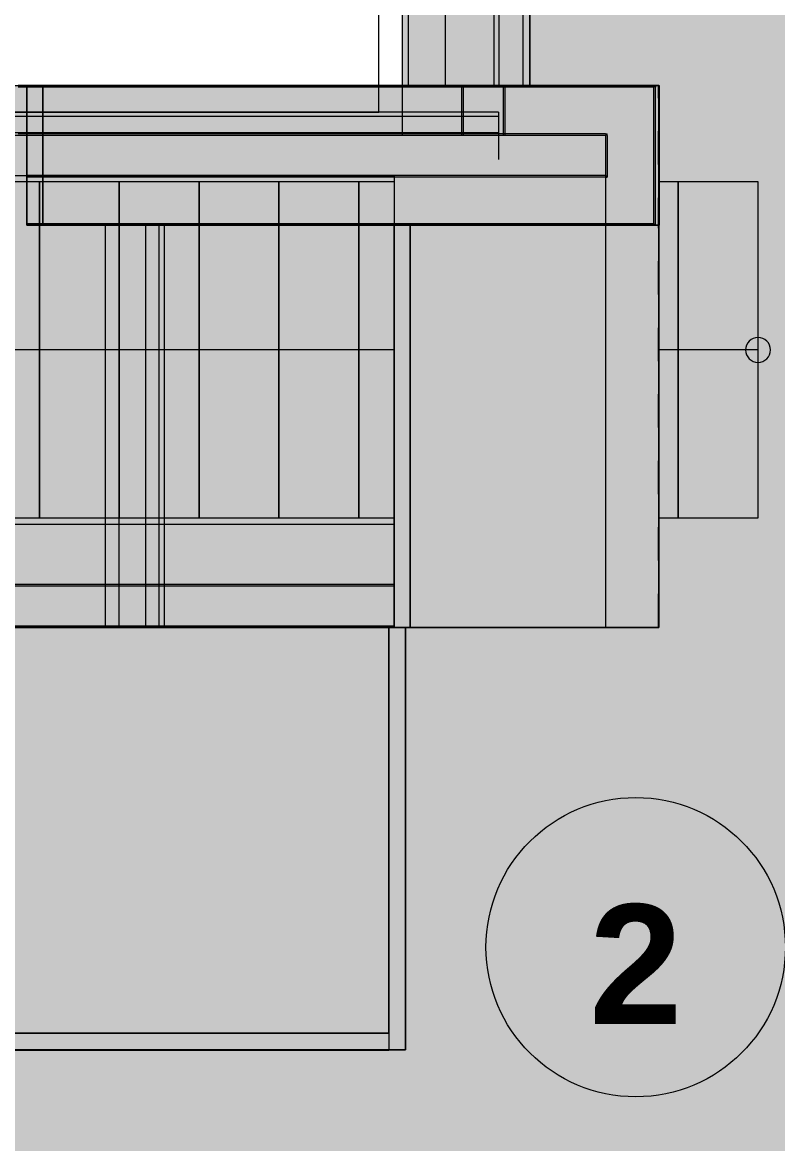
# Model space of a CAD drawing. Header units: metres. Extents: x -208 to 1512, y -277 to 123.
# Drawn here: x 1484.282 to 1486.552, y -247.06 to -243.688 of the extents above; entities that cross this region are included whole.
import ezdxf

# ---------------------------------------------------------------- set-up
doc = ezdxf.new("R2010")
doc.units = ezdxf.units.M
doc.header["$MEASUREMENT"] = 0
doc.linetypes.add('Untersicht', pattern=[0.2, 0.1, -0.1])
doc.linetypes.add('Wipeout_Contour', pattern=[1, 0, -1])
for name, color, linetype in [('110 Wand Aussen', 7, 'Continuous'), ('120 Wand Innen tragend', 7, 'Continuous'), ('140 Brüstung', 7, 'Continuous'), ('140 Geländer transparent', 7, 'Continuous'), ('230 Decke abgehaengt', 7, 'Continuous'), ('330 Dachaufbau', 7, 'Continuous'), ('410 Treppe', 7, 'Continuous'), ('905 VP Beschriftung Übersicht.Übersicht', 7, 'Continuous')]:
    doc.layers.add(name, color=color, linetype=linetype)
doc.styles.add('ERSTELLTER_STIL_26', font='arial.ttf')

# ---------------------------------------------------------------- blocks, each defined once
blk = doc.blocks.new('Wand_5_3', base_point=(1485.7332, -244.0278))
at = {"layer": '110 Wand Aussen', "linetype": 'Continuous', "lineweight": 0, "true_color": 0x000000}
for points in [[(1485.6032, -244.0278), (1485.6032, -240.9878), (1485.4232, -240.9878), (1485.4232, -244.0278)], [(1485.6082, -244.0278), (1485.6082, -240.9878), (1485.6032, -240.9878), (1485.6032, -244.0278)], [(1485.7282, -244.0278), (1485.7282, -240.9878), (1485.6082, -240.9878), (1485.6082, -244.0278)], [(1485.7332, -244.0278), (1485.7332, -240.9878), (1485.7282, -240.9878), (1485.7282, -244.0278)]]:
    blk.add_hatch(color=18, dxfattribs=at).paths.add_polyline_path(points)
at = {"layer": '110 Wand Aussen', "color": 7, "linetype": 'Continuous', "lineweight": 18}
blk.add_line((1485.6032, -244.0278), (1485.6032, -240.9878), dxfattribs=at)
at = {"layer": '110 Wand Aussen', "color": 7, "linetype": 'Continuous', "lineweight": 13}
for p, q in [((1485.6082, -244.0278), (1485.6082, -240.9878)), ((1485.7282, -244.0278), (1485.7282, -240.9878))]:
    blk.add_line(p, q, dxfattribs=at)
at = {"layer": '110 Wand Aussen', "color": 7, "linetype": 'Continuous', "lineweight": 18, "flags": 128}
for points in [[(1485.4232, -240.9878), (1485.4232, -244.0278)], [(1485.6032, -244.0278), (1485.4232, -244.0278)]]:
    blk.add_lwpolyline(points, dxfattribs=at)
at = {"layer": '110 Wand Aussen', "color": 7, "linetype": 'Continuous', "lineweight": 13, "flags": 128}
for points in [[(1485.7332, -244.0278), (1485.7332, -240.9878)], [(1485.6082, -244.0278), (1485.6032, -244.0278)], [(1485.7282, -244.0278), (1485.6082, -244.0278)], [(1485.7332, -244.0278), (1485.7282, -244.0278)]]:
    blk.add_lwpolyline(points, dxfattribs=at)
blk = doc.blocks.new('Decke_131_3', base_point=(1483.4432, -242.4878))
at = {"layer": '230 Decke abgehaengt', "color": 8, "linetype": 'Continuous', "lineweight": 13, "flags": 128}
blk.add_lwpolyline([(1483.4432, -242.4878), (1483.4432, -243.9578), (1484.5314, -243.9578), (1485.3532, -243.9578), (1485.3532, -243.4178), (1483.4932, -243.4178), (1483.4932, -242.558), (1485.3532, -242.558), (1485.3532, -242.4878)], close=True, dxfattribs=at)
blk = doc.blocks.new('Treppe_1_3', base_point=(1474.5182, -236.4228))
at = {"layer": '410 Treppe', "color": 7, "linetype": 'Continuous', "lineweight": 18}
for p, q in [((1484.3332, -244.1678), (1484.0932, -244.1678)), ((1484.5732, -244.1678), (1484.3332, -244.1678)), ((1484.3332, -244.1678), (1484.3332, -245.1778)), ((1484.3332, -245.1778), (1484.3332, -244.1678)), ((1484.8132, -244.1678), (1484.5732, -244.1678)), ((1484.5732, -244.1678), (1484.5732, -245.1778)), ((1484.5732, -245.1778), (1484.5732, -244.1678)), ((1485.0532, -244.1678), (1484.8132, -244.1678)), ((1484.8132, -244.1678), (1484.8132, -245.1778)), ((1484.8132, -245.1778), (1484.8132, -244.1678)), ((1485.2932, -244.1678), (1485.0532, -244.1678)), ((1485.0532, -244.1678), (1485.0532, -245.1778)), ((1485.0532, -245.1778), (1485.0532, -244.1678)), ((1485.5332, -244.1678), (1485.2932, -244.1678)), ((1485.2932, -244.1678), (1485.2932, -245.1778)), ((1485.2932, -245.1778), (1485.2932, -244.1678)), ((1485.7732, -244.1678), (1485.5332, -244.1678)), ((1485.5332, -244.1678), (1485.5332, -245.1778)), ((1485.5332, -245.1778), (1485.5332, -244.1678)), ((1486.0132, -244.1678), (1485.7732, -244.1678)), ((1485.7732, -244.1678), (1485.7732, -245.1778)), ((1485.7732, -245.1778), (1485.7732, -244.1678)), ((1486.2532, -244.1678), (1486.0132, -244.1678)), ((1486.0132, -244.1678), (1486.0132, -245.1778)), ((1486.0132, -245.1778), (1486.0132, -244.1678)), ((1486.4932, -244.1678), (1486.2532, -244.1678)), ((1486.2532, -244.1678), (1486.2532, -245.1778)), ((1486.2532, -245.1778), (1486.2532, -244.1678)), ((1486.4932, -245.1778), (1486.4932, -244.1678)), ((1484.0932, -245.1778), (1484.3332, -245.1778)), ((1484.3332, -245.1778), (1484.5732, -245.1778)), ((1484.5732, -245.1778), (1484.8132, -245.1778)), ((1484.8132, -245.1778), (1485.0532, -245.1778)), ((1485.0532, -245.1778), (1485.2932, -245.1778)), ((1485.2932, -245.1778), (1485.5332, -245.1778)), ((1485.5332, -245.1778), (1485.7732, -245.1778)), ((1485.7732, -245.1778), (1486.0132, -245.1778)), ((1486.0132, -245.1778), (1486.2532, -245.1778)), ((1486.2532, -245.1778), (1486.4932, -245.1778))]:
    blk.add_line(p, q, dxfattribs=at)
at = {"layer": '410 Treppe', "color": 7, "linetype": 'Continuous', "lineweight": 13}
for p, q in [((1486.2532, -244.6728), (1482.4132, -244.6728)), ((1486.4932, -244.6728), (1486.2532, -244.6728))]:
    blk.add_line(p, q, dxfattribs=at)
at = {"layer": '410 Treppe', "color": 7, "linetype": 'Continuous', "lineweight": 13, "flags": 128}
blk.add_lwpolyline([(1486.4932, -244.6353, 1), (1486.4932, -244.7103, 1)], format="xyb", close=True, dxfattribs=at)
blk = doc.blocks.new('Wand_11_3', base_point=(1485.3832, -246.7778))
at = {"layer": '140 Geländer transparent', "linetype": 'Continuous', "lineweight": 0, "true_color": 0x000000}
for points in [[(1485.3832, -246.7278), (1481.0282, -246.7278), (1481.0282, -246.7778), (1485.3832, -246.7778)], [(1485.4332, -246.7278), (1485.3832, -246.7278), (1485.4332, -246.7778)], [(1485.3832, -246.7778), (1485.4332, -246.7778), (1485.3832, -246.7278)]]:
    blk.add_hatch(color=18, dxfattribs=at).paths.add_polyline_path(points)
at = {"layer": '140 Geländer transparent', "color": 7, "linetype": 'Continuous', "lineweight": 18, "flags": 128}
for points in [[(1485.3832, -246.7278), (1481.0282, -246.7278)], [(1485.4332, -246.7778), (1485.4332, -246.7278)], [(1481.0282, -246.7778), (1485.4332, -246.7778)]]:
    blk.add_lwpolyline(points, dxfattribs=at)
blk = doc.blocks.new('Wand_14_3', base_point=(1485.3832, -245.5078))
at = {"layer": '140 Geländer transparent', "linetype": 'Continuous', "lineweight": 0, "true_color": 0x000000}
blk.add_hatch(color=18, dxfattribs=at).paths.add_polyline_path([(1485.4332, -246.7278), (1485.4332, -245.5078), (1485.3832, -245.5078), (1485.3832, -246.7278)])
at = {"layer": '140 Geländer transparent', "color": 7, "linetype": 'Continuous', "lineweight": 18, "flags": 128}
for points in [[(1485.3832, -245.5078), (1485.3832, -246.7278)], [(1485.3832, -245.5078), (1485.4332, -245.5078)], [(1485.4332, -246.7278), (1485.4332, -245.5078)]]:
    blk.add_lwpolyline(points, dxfattribs=at)
blk = doc.blocks.new('Wand_43_3', base_point=(1486.0346, -243.8778))
at = {"layer": '110 Wand Aussen', "linetype": 'Continuous', "lineweight": 0, "true_color": 0x000000}
for points in [[(1486.0346, -243.8778), (1485.6132, -243.8778), (1485.6132, -243.8828), (1486.0346, -243.8828)], [(1486.0346, -243.8828), (1485.6132, -243.8828), (1485.6132, -244.0228), (1486.0346, -244.0228)], [(1486.0346, -244.0228), (1485.6132, -244.0228), (1485.6132, -244.0278), (1486.0346, -244.0278)], [(1486.0346, -244.0278), (1485.6132, -244.0278), (1485.6132, -244.1478), (1486.0346, -244.1478)]]:
    blk.add_hatch(color=18, dxfattribs=at).paths.add_polyline_path(points)
at = {"layer": '110 Wand Aussen', "color": 7, "linetype": 'Continuous', "lineweight": 13}
for p, q in [((1486.0346, -243.8828), (1485.6132, -243.8828)), ((1486.0346, -244.0228), (1485.6132, -244.0228))]:
    blk.add_line(p, q, dxfattribs=at)
at = {"layer": '110 Wand Aussen', "color": 7, "linetype": 'Continuous', "lineweight": 18}
blk.add_line((1486.0346, -244.0278), (1485.6132, -244.0278), dxfattribs=at)
at = {"layer": '110 Wand Aussen', "color": 7, "linetype": 'Continuous', "lineweight": 13, "flags": 128}
blk.add_lwpolyline([(1486.0346, -243.8778), (1485.6132, -243.8778)], dxfattribs=at)
at = {"layer": '110 Wand Aussen', "color": 7, "linetype": 'Continuous', "lineweight": 18, "flags": 128}
for points in [[(1486.0346, -244.0278), (1486.0346, -244.1478)], [(1485.6132, -244.1478), (1486.0346, -244.1478)]]:
    blk.add_lwpolyline(points, dxfattribs=at)
blk = doc.blocks.new('Wand_44_3', base_point=(1486.0346, -245.5078))
at = {"layer": '110 Wand Aussen', "linetype": 'Continuous', "lineweight": 0, "true_color": 0x000000}
for points in [[(1485.4, -245.1978), (1481.1932, -245.1978), (1481.1932, -245.3778), (1485.4, -245.3778)], [(1485.4, -245.3828), (1481.0082, -245.3828), (1481.0082, -245.5028), (1485.4, -245.5028)], [(1485.4, -245.3778), (1481.0132, -245.3778), (1481.0132, -245.3828), (1485.4, -245.3828)], [(1485.4, -245.5028), (1480.8882, -245.5028), (1480.8882, -245.5078), (1485.4, -245.5078)]]:
    blk.add_hatch(color=18, dxfattribs=at).paths.add_polyline_path(points)
at = {"layer": '110 Wand Aussen', "color": 7, "linetype": 'Continuous', "lineweight": 18}
for p, q in [((1485.4, -245.1978), (1485.4, -245.3778)), ((1481.1932, -245.3778), (1485.4, -245.3778)), ((1485.4, -245.3778), (1485.4, -245.3828)), ((1485.4, -245.3828), (1485.4, -245.5028)), ((1485.4, -245.5028), (1485.4, -245.5078))]:
    blk.add_line(p, q, dxfattribs=at)
at = {"layer": '110 Wand Aussen', "color": 7, "linetype": 'Continuous', "lineweight": 13}
for p, q in [((1481.0132, -245.3828), (1485.4, -245.3828)), ((1481.0082, -245.5028), (1485.4, -245.5028))]:
    blk.add_line(p, q, dxfattribs=at)
at = {"layer": '110 Wand Aussen', "color": 7, "linetype": 'Continuous', "lineweight": 18, "flags": 128}
blk.add_lwpolyline([(1485.4, -245.1978), (1481.1932, -245.1978)], dxfattribs=at)
at = {"layer": '110 Wand Aussen', "color": 7, "linetype": 'Continuous', "lineweight": 13, "flags": 128}
blk.add_lwpolyline([(1480.8882, -245.5078), (1485.4, -245.5078)], dxfattribs=at)
blk = doc.blocks.new('Wand_47_3', base_point=(1485.6132, -243.8778))
at = {"layer": '110 Wand Aussen', "linetype": 'Continuous', "lineweight": 0, "true_color": 0x000000}
for points in [[(1485.6132, -243.8778), (1484.2691, -243.8778), (1484.2691, -243.8828), (1485.6132, -243.8828)], [(1485.6132, -243.8828), (1484.2691, -243.8828), (1484.2691, -244.0228), (1485.6132, -244.0228)], [(1485.6132, -244.0228), (1484.2691, -244.0228), (1484.2691, -244.0278), (1485.6132, -244.0278)], [(1485.6132, -244.0278), (1484.2691, -244.0278), (1484.2691, -244.1478), (1485.6132, -244.1478)]]:
    blk.add_hatch(color=18, dxfattribs=at).paths.add_polyline_path(points)
at = {"layer": '110 Wand Aussen', "color": 7, "linetype": 'Continuous', "lineweight": 13}
for p, q in [((1485.6132, -243.8828), (1484.2691, -243.8828)), ((1485.6132, -244.0228), (1484.2691, -244.0228))]:
    blk.add_line(p, q, dxfattribs=at)
at = {"layer": '110 Wand Aussen', "color": 7, "linetype": 'Continuous', "lineweight": 18}
blk.add_line((1485.6132, -244.0278), (1484.2691, -244.0278), dxfattribs=at)
at = {"layer": '110 Wand Aussen', "color": 7, "linetype": 'Continuous', "lineweight": 13, "flags": 128}
blk.add_lwpolyline([(1485.6132, -243.8778), (1484.2691, -243.8778)], dxfattribs=at)
at = {"layer": '110 Wand Aussen', "color": 7, "linetype": 'Continuous', "lineweight": 18, "flags": 128}
blk.add_lwpolyline([(1484.2691, -244.1478), (1485.6132, -244.1478)], dxfattribs=at)
blk = doc.blocks.new('Wand_48_3', base_point=(1485.713, -243.9578))
at = {"layer": '120 Wand Innen tragend', "linetype": 'Continuous', "lineweight": 0, "true_color": 0x000000}
for points in [[(1485.713, -243.9578), (1483.2632, -243.9578), (1483.2632, -243.9703), (1485.713, -243.9703)], [(1485.713, -243.9703), (1483.2632, -243.9703), (1483.2632, -244.0203), (1485.713, -244.0203)], [(1485.713, -244.0278), (1483.2632, -244.0278), (1483.2632, -244.1478), (1485.713, -244.1478)]]:
    blk.add_hatch(color=18, dxfattribs=at).paths.add_polyline_path(points)
at = {"layer": '120 Wand Innen tragend', "linetype": 'Continuous', "lineweight": 0, "true_color": 0xffffff}
blk.add_hatch(color=7, dxfattribs=at).paths.add_polyline_path([(1485.713, -244.0203), (1483.2632, -244.0203), (1483.2632, -244.0278), (1485.713, -244.0278)])
at = {"layer": '120 Wand Innen tragend', "color": 7, "linetype": 'Continuous', "lineweight": 13}
for p, q in [((1485.713, -243.9703), (1483.2632, -243.9703)), ((1485.713, -244.0203), (1483.2632, -244.0203))]:
    blk.add_line(p, q, dxfattribs=at)
at = {"layer": '120 Wand Innen tragend', "color": 7, "linetype": 'Continuous', "lineweight": 18}
blk.add_line((1485.713, -244.0278), (1483.2632, -244.0278), dxfattribs=at)
at = {"layer": '120 Wand Innen tragend', "color": 7, "linetype": 'Continuous', "lineweight": 13, "flags": 128}
for points in [[(1485.713, -243.9578), (1483.2632, -243.9578)], [(1483.2632, -243.9578), (1483.2632, -243.9703)], [(1483.2632, -243.9703), (1483.2632, -244.0203)], [(1485.713, -243.9578), (1485.713, -243.9703)], [(1485.713, -243.9703), (1485.713, -244.0203)], [(1483.2632, -244.0203), (1483.2632, -244.0278)], [(1485.713, -244.0203), (1485.713, -244.0278)]]:
    blk.add_lwpolyline(points, dxfattribs=at)
at = {"layer": '120 Wand Innen tragend', "color": 7, "linetype": 'Continuous', "lineweight": 18, "flags": 128}
for points in [[(1483.2632, -244.0278), (1483.2632, -244.1478)], [(1485.713, -244.0278), (1485.713, -244.1478)], [(1483.2632, -244.1478), (1485.713, -244.1478)]]:
    blk.add_lwpolyline(points, dxfattribs=at)
blk = doc.blocks.new('Wand_52_3', base_point=(1486.0346, -245.5078))
at = {"color": 254, "linetype": 'Wipeout_Contour', "lineweight": 0, "ltscale": 6022.207498}
blk.add_wipeout([(1485.4001, -245.5028), (1485.4, -245.5028), (1485.4, -245.5078), (1485.4001, -245.5078)], dxfattribs=at).dxf.layer = '140 Brüstung'
at = {"color": 254, "linetype": 'Wipeout_Contour', "lineweight": 0, "ltscale": 6022.721124}
blk.add_wipeout([(1485.6603, -245.5028), (1485.4001, -245.5028), (1485.4001, -245.5078), (1485.6603, -245.5078)], dxfattribs=at).dxf.layer = '140 Brüstung'
at = {"color": 254, "linetype": 'Wipeout_Contour', "lineweight": 0, "ltscale": 6022.166753}
blk.add_wipeout([(1485.4001, -245.3828), (1485.4, -245.3828), (1485.4, -245.5028), (1485.4001, -245.5028)], dxfattribs=at).dxf.layer = '140 Brüstung'
at = {"color": 254, "linetype": 'Wipeout_Contour', "lineweight": 0, "ltscale": 6023.748395}
blk.add_wipeout([(1485.9207, -245.5028), (1485.6603, -245.5028), (1485.6603, -245.5078), (1485.9207, -245.5078)], dxfattribs=at).dxf.layer = '140 Brüstung'
at = {"color": 254, "linetype": 'Wipeout_Contour', "lineweight": 0, "ltscale": 6022.680383}
blk.add_wipeout([(1485.6603, -245.3828), (1485.4001, -245.3828), (1485.4001, -245.5028), (1485.6603, -245.5028)], dxfattribs=at).dxf.layer = '140 Brüstung'
at = {"color": 254, "linetype": 'Wipeout_Contour', "lineweight": 0, "ltscale": 6024.487001}
blk.add_wipeout([(1486.0346, -245.5028), (1485.9207, -245.5028), (1485.9207, -245.5078), (1486.0346, -245.5078)], dxfattribs=at).dxf.layer = '140 Brüstung'
at = {"layer": '110 Wand Aussen', "color": 7, "linetype": 'Continuous', "lineweight": 18}
for p, q in [((1485.4, -245.5028), (1485.4, -245.5078)), ((1485.4001, -245.5028), (1485.4001, -245.5078))]:
    blk.add_line(p, q, dxfattribs=at)
at = {"layer": '110 Wand Aussen', "color": 7, "linetype": 'Continuous', "lineweight": 18, "flags": 128}
blk.add_lwpolyline([(1485.4001, -245.5078), (1485.4, -245.5078)], dxfattribs=at)
at = {"color": 254, "linetype": 'Wipeout_Contour', "lineweight": 0, "ltscale": 6022.125985}
blk.add_wipeout([(1485.4001, -245.3778), (1485.4, -245.3778), (1485.4, -245.3828), (1485.4001, -245.3828)], dxfattribs=at).dxf.layer = '140 Brüstung'
at = {"color": 254, "linetype": 'Wipeout_Contour', "lineweight": 0, "ltscale": 7529.336075}
blk.add_wipeout([(1485.9207, -245.4009), (1485.8742, -245.3828), (1485.6603, -245.3828), (1485.6603, -245.5028), (1485.9207, -245.5028)], dxfattribs=at).dxf.layer = '140 Brüstung'
at = {"color": 254, "linetype": 'Wipeout_Contour', "lineweight": 0, "ltscale": 6024.790824}
blk.add_wipeout([(1486.0746, -245.5028), (1486.0346, -245.5028), (1486.0346, -245.5078), (1486.0746, -245.5078)], dxfattribs=at).dxf.layer = '140 Brüstung'
at = {"layer": '110 Wand Aussen', "color": 7, "linetype": 'Continuous', "lineweight": 18, "flags": 128}
blk.add_lwpolyline([(1485.6603, -245.5078), (1485.4001, -245.5078)], dxfattribs=at)
at = {"color": 254, "linetype": 'Wipeout_Contour', "lineweight": 0, "ltscale": 6022.639618}
blk.add_wipeout([(1485.6603, -245.3778), (1485.4001, -245.3778), (1485.4001, -245.3828), (1485.6603, -245.3828)], dxfattribs=at).dxf.layer = '140 Brüstung'
at = {"color": 254, "linetype": 'Wipeout_Contour', "lineweight": 0, "ltscale": 6024.53048}
blk.add_wipeout([(1486.0346, -245.4454), (1485.9207, -245.4009), (1485.9207, -245.5028), (1486.0346, -245.5028)], dxfattribs=at).dxf.layer = '140 Brüstung'
at = {"color": 254, "linetype": 'Wipeout_Contour', "lineweight": 0, "ltscale": 6024.889484}
blk.add_wipeout([(1486.0846, -245.5028), (1486.0746, -245.5028), (1486.0746, -245.5078), (1486.0846, -245.5078)], dxfattribs=at).dxf.layer = '140 Brüstung'
at = {"layer": '110 Wand Aussen', "color": 7, "linetype": 'Continuous', "lineweight": 18, "flags": 128}
blk.add_lwpolyline([(1485.9207, -245.5078), (1485.6603, -245.5078)], dxfattribs=at)
at = {"color": 254, "linetype": 'Wipeout_Contour', "lineweight": 0, "ltscale": 6022.06573}
blk.add_wipeout([(1485.4, -245.3778), (1485.4001, -245.3778), (1485.4001, -245.1978), (1485.4, -245.1978)], dxfattribs=at).dxf.layer = '140 Brüstung'
at = {"color": 254, "linetype": 'Wipeout_Contour', "lineweight": 0, "ltscale": 6023.621751}
blk.add_wipeout([(1485.6603, -245.3828), (1485.8742, -245.3828), (1485.8614, -245.3778), (1485.6603, -245.3778)], dxfattribs=at).dxf.layer = '140 Brüstung'
at = {"color": 254, "linetype": 'Wipeout_Contour', "lineweight": 0, "ltscale": 7530.918234}
blk.add_wipeout([(1486.1846, -245.5039), (1486.1818, -245.5028), (1486.0846, -245.5028), (1486.0846, -245.5078), (1486.1846, -245.5078)], dxfattribs=at).dxf.layer = '140 Brüstung'
at = {"color": 254, "linetype": 'Wipeout_Contour', "lineweight": 0, "ltscale": 6022.687738}
blk.add_wipeout([(1485.6603, -245.2994), (1485.4001, -245.1978), (1485.4001, -245.3778), (1485.6603, -245.3778)], dxfattribs=at).dxf.layer = '140 Brüstung'
at = {"color": 254, "linetype": 'Wipeout_Contour', "lineweight": 0, "ltscale": 6024.817267}
blk.add_wipeout([(1486.0746, -245.461), (1486.0346, -245.4454), (1486.0346, -245.5028), (1486.0746, -245.5028)], dxfattribs=at).dxf.layer = '140 Brüstung'
at = {"color": 254, "linetype": 'Wipeout_Contour', "lineweight": 0, "ltscale": 4519.563185}
blk.add_wipeout([(1486.1846, -245.5039), (1486.1846, -245.5078), (1486.1946, -245.5078)], dxfattribs=at).dxf.layer = '140 Brüstung'
at = {"layer": '110 Wand Aussen', "color": 7, "linetype": 'Continuous', "lineweight": 18}
for p, q in [((1485.4, -245.3778), (1485.4, -245.3828)), ((1485.4, -245.3828), (1485.4, -245.5028)), ((1485.4001, -245.3778), (1485.4001, -245.3828)), ((1485.4001, -245.3828), (1485.4001, -245.5028)), ((1486.0346, -245.5028), (1486.0346, -245.5078))]:
    blk.add_line(p, q, dxfattribs=at)
at = {"layer": '110 Wand Aussen', "color": 7, "linetype": 'Continuous', "lineweight": 18, "flags": 128}
blk.add_lwpolyline([(1486.0346, -245.5078), (1485.9207, -245.5078)], dxfattribs=at)
at = {"color": 254, "linetype": 'Wipeout_Contour', "lineweight": 0, "ltscale": 6021.66585}
blk.add_wipeout([(1485.4, -244.1478), (1485.4, -245.1978), (1485.4001, -245.1978), (1485.4001, -244.1478)], dxfattribs=at).dxf.layer = '140 Brüstung'
at = {"color": 254, "linetype": 'Wipeout_Contour', "lineweight": 0, "ltscale": 4518.124079}
blk.add_wipeout([(1485.6603, -245.3778), (1485.8614, -245.3778), (1485.6603, -245.2994)], dxfattribs=at).dxf.layer = '140 Brüstung'
at = {"color": 254, "linetype": 'Wipeout_Contour', "lineweight": 0, "ltscale": 6024.890046}
blk.add_wipeout([(1486.0846, -245.4649), (1486.0746, -245.461), (1486.0746, -245.5028), (1486.0846, -245.5028)], dxfattribs=at).dxf.layer = '140 Brüstung'
at = {"color": 254, "linetype": 'Wipeout_Contour', "lineweight": 0, "ltscale": 6022.181166}
blk.add_wipeout([(1485.4001, -244.1478), (1485.4001, -245.1978), (1485.6603, -245.2994), (1485.6603, -244.1085)], dxfattribs=at).dxf.layer = '140 Brüstung'
at = {"color": 254, "linetype": 'Wipeout_Contour', "lineweight": 0, "ltscale": 4519.345226}
blk.add_wipeout([(1486.0846, -245.5028), (1486.1818, -245.5028), (1486.0846, -245.4649)], dxfattribs=at).dxf.layer = '140 Brüstung'
at = {"layer": '110 Wand Aussen', "color": 7, "linetype": 'Continuous', "lineweight": 18}
for p, q in [((1485.4, -245.1978), (1485.4, -245.3778)), ((1485.4001, -245.1978), (1485.4001, -245.3778))]:
    blk.add_line(p, q, dxfattribs=at)
at = {"layer": '140 Brüstung', "color": 7, "linetype": 'Continuous', "lineweight": 18}
blk.add_line((1485.4001, -244.1478), (1485.4001, -245.1978), dxfattribs=at)
at = {"layer": '140 Brüstung', "color": 7, "linetype": 'Continuous', "lineweight": 18, "flags": 128}
blk.add_lwpolyline([(1485.4, -244.1478), (1485.4, -245.1978)], dxfattribs=at)
at = {"color": 254, "linetype": 'Wipeout_Contour', "lineweight": 0, "ltscale": 6024.843715}
blk.add_wipeout([(1486.1946, -245.5078), (1486.1946, -244.0278), (1486.1846, -244.0293), (1486.1846, -245.5039)], dxfattribs=at).dxf.layer = '140 Brüstung'
at = {"color": 254, "linetype": 'Wipeout_Contour', "lineweight": 0, "ltscale": 6023.22978}
blk.add_wipeout([(1485.6603, -244.1085), (1485.6603, -245.2994), (1485.9207, -245.4009), (1485.9207, -244.0692)], dxfattribs=at).dxf.layer = '140 Brüstung'
at = {"color": 254, "linetype": 'Wipeout_Contour', "lineweight": 0, "ltscale": 6024.619961}
blk.add_wipeout([(1486.1846, -245.5039), (1486.1846, -244.0293), (1486.0846, -244.0444), (1486.0846, -245.4649)], dxfattribs=at).dxf.layer = '140 Brüstung'
at = {"color": 254, "linetype": 'Wipeout_Contour', "lineweight": 0, "ltscale": 6023.987527}
blk.add_wipeout([(1485.9207, -244.0692), (1485.9207, -245.4009), (1486.0346, -245.4454), (1486.0346, -244.052)], dxfattribs=at).dxf.layer = '140 Brüstung'
at = {"layer": '110 Wand Aussen', "color": 7, "linetype": 'Continuous', "lineweight": 18, "flags": 128}
for points in [[(1486.0746, -245.5078), (1486.0346, -245.5078)], [(1486.0846, -245.5078), (1486.0746, -245.5078)], [(1486.1846, -245.5078), (1486.0846, -245.5078)], [(1486.1946, -245.5078), (1486.1846, -245.5078)]]:
    blk.add_lwpolyline(points, dxfattribs=at)
at = {"layer": '140 Brüstung', "color": 7, "linetype": 'Continuous', "lineweight": 18, "flags": 128}
blk.add_lwpolyline([(1486.1946, -245.5078), (1486.1946, -244.0278)], dxfattribs=at)
at = {"color": 254, "linetype": 'Wipeout_Contour', "lineweight": 0, "ltscale": 6024.400942}
blk.add_wipeout([(1486.0846, -245.4649), (1486.0846, -244.0444), (1486.0746, -244.046), (1486.0746, -245.461)], dxfattribs=at).dxf.layer = '140 Brüstung'
at = {"color": 254, "linetype": 'Wipeout_Contour', "lineweight": 0, "ltscale": 6024.29949}
blk.add_wipeout([(1486.0346, -244.052), (1486.0346, -245.4454), (1486.0746, -245.461), (1486.0746, -244.046)], dxfattribs=at).dxf.layer = '140 Brüstung'
at = {"layer": '110 Wand Aussen', "color": 7, "linetype": 'Continuous', "lineweight": 18}
blk.add_line((1486.0346, -245.4454), (1486.0346, -245.5028), dxfattribs=at)
at = {"layer": '140 Brüstung', "color": 7, "linetype": 'Continuous', "lineweight": 18}
blk.add_line((1486.0346, -244.052), (1486.0346, -245.4454), dxfattribs=at)
blk = doc.blocks.new('Wand_53_3', base_point=(1486.0346, -243.8778))
at = {"layer": '140 Brüstung', "linetype": 'Continuous', "lineweight": 0, "true_color": 0x000000}
for points in [[(1486.0346, -243.8778), (1486.0346, -243.8828), (1486.1796, -243.8828), (1486.1796, -243.8778)], [(1486.1796, -243.8828), (1486.1846, -243.8828), (1486.1846, -243.8778)], [(1486.1796, -243.8778), (1486.1796, -243.8828), (1486.1846, -243.8778)], [(1486.0396, -243.8828), (1486.0346, -243.8828), (1486.0346, -244.0228), (1486.0396, -244.0228)], [(1486.0396, -244.0228), (1486.1796, -244.0228), (1486.1796, -243.8828)], [(1486.0396, -244.0228), (1486.1796, -243.8828), (1486.0396, -243.8828)], [(1486.0346, -244.0278), (1486.0396, -244.0278), (1486.0396, -244.0228)], [(1486.0346, -244.0228), (1486.0346, -244.0278), (1486.0396, -244.0228)]]:
    blk.add_hatch(color=18, dxfattribs=at).paths.add_polyline_path(points)
at = {"layer": '140 Brüstung', "color": 7, "linetype": 'Continuous', "lineweight": 13}
for p, q in [((1486.0396, -243.8828), (1486.0346, -243.8828)), ((1486.1796, -243.8828), (1486.0396, -243.8828)), ((1486.1796, -244.0228), (1486.1796, -243.8828)), ((1486.0346, -244.0228), (1486.0396, -244.0228)), ((1486.0396, -244.0278), (1486.0396, -244.0228))]:
    blk.add_line(p, q, dxfattribs=at)
at = {"layer": '140 Brüstung', "color": 7, "linetype": 'Continuous', "lineweight": 13, "flags": 128}
for points in [[(1486.1846, -243.8778), (1486.0346, -243.8778)], [(1486.1846, -243.8778), (1486.1846, -243.8828)]]:
    blk.add_lwpolyline(points, dxfattribs=at)
blk = doc.blocks.new('Wand_54_3', base_point=(1486.1846, -243.8778))
at = {"layer": '140 Brüstung', "linetype": 'Continuous', "lineweight": 0, "true_color": 0x000000}
for points in [[(1486.1796, -243.8828), (1486.1796, -244.2928), (1486.1846, -244.2928), (1486.1846, -243.8828)], [(1486.0346, -244.0278), (1486.0346, -244.1478), (1486.0396, -244.1478), (1486.0396, -244.0278)], [(1486.0396, -244.0228), (1486.0396, -244.1528), (1486.1796, -244.1528), (1486.1796, -244.0228)], [(1486.0346, -244.1528), (1486.0396, -244.1528), (1486.0346, -244.1478)], [(1486.0346, -244.1478), (1486.0396, -244.1528), (1486.0396, -244.1478)], [(1486.0396, -244.2928), (1486.1796, -244.2928), (1486.0396, -244.1528)], [(1486.0396, -244.1528), (1486.1796, -244.2928), (1486.1796, -244.1528)], [(1486.1796, -244.2928), (1486.1796, -244.2978), (1486.1846, -244.2978)], [(1486.1796, -244.2928), (1486.1846, -244.2978), (1486.1846, -244.2928)]]:
    blk.add_hatch(color=18, dxfattribs=at).paths.add_polyline_path(points)
at = {"layer": '140 Brüstung', "color": 7, "linetype": 'Continuous', "lineweight": 13}
for p, q in [((1486.1796, -244.0228), (1486.1796, -243.8828)), ((1486.0396, -244.0278), (1486.0396, -244.0228)), ((1486.0396, -244.0278), (1486.0396, -244.1528)), ((1486.1796, -244.1528), (1486.1796, -244.0228)), ((1486.0346, -244.1528), (1486.0396, -244.1528)), ((1486.1796, -244.2928), (1486.1796, -244.1528)), ((1486.0396, -244.2928), (1486.1796, -244.2928))]:
    blk.add_line(p, q, dxfattribs=at)
at = {"layer": '140 Brüstung', "color": 7, "linetype": 'Continuous', "lineweight": 13, "flags": 128}
for points in [[(1486.1846, -244.2978), (1486.1846, -243.8828)], [(1486.1846, -244.2978), (1486.1796, -244.2978)]]:
    blk.add_lwpolyline(points, dxfattribs=at)
at = {"layer": '140 Brüstung', "color": 7, "linetype": 'Continuous', "lineweight": 18, "flags": 128}
blk.add_lwpolyline([(1486.0346, -244.0278), (1486.0346, -244.1478)], dxfattribs=at)
blk = doc.blocks.new('Wand_55_3', base_point=(1486.1846, -244.2978))
at = {"layer": '140 Brüstung', "linetype": 'Continuous', "lineweight": 0, "true_color": 0x000000}
for points in [[(1486.0346, -244.1478), (1484.2957, -244.1478), (1484.2957, -244.1528), (1486.0346, -244.1528)], [(1486.0396, -244.1528), (1484.2957, -244.1528), (1484.2957, -244.2928), (1486.0396, -244.2928)], [(1486.1796, -244.2928), (1484.2957, -244.2928), (1484.2957, -244.2978), (1486.1796, -244.2978)]]:
    blk.add_hatch(color=18, dxfattribs=at).paths.add_polyline_path(points)
at = {"layer": '140 Brüstung', "color": 7, "linetype": 'Continuous', "lineweight": 13}
for p, q in [((1486.0346, -244.1528), (1484.2957, -244.1528)), ((1486.0346, -244.1528), (1486.0396, -244.1528)), ((1484.2957, -244.2928), (1486.0396, -244.2928)), ((1486.0396, -244.2928), (1486.1796, -244.2928))]:
    blk.add_line(p, q, dxfattribs=at)
at = {"layer": '140 Brüstung', "color": 7, "linetype": 'Continuous', "lineweight": 18, "flags": 128}
blk.add_lwpolyline([(1486.0346, -244.1478), (1484.2957, -244.1478)], dxfattribs=at)
at = {"layer": '140 Brüstung', "color": 7, "linetype": 'Continuous', "lineweight": 13, "flags": 128}
for points in [[(1484.2957, -244.1528), (1484.2957, -244.1478)], [(1484.2957, -244.2928), (1484.2957, -244.1528)], [(1484.2957, -244.2978), (1484.2957, -244.2928)], [(1484.2957, -244.2978), (1486.1796, -244.2978)]]:
    blk.add_lwpolyline(points, dxfattribs=at)
blk = doc.blocks.new('Dachfläche_90_3', base_point=(1485.4479, -244.2978))
at = {"layer": '330 Dachaufbau', "linetype": 'Continuous', "lineweight": 0, "true_color": 0x000000}
blk.add_hatch(color=18, dxfattribs=at).paths.add_polyline_path([(1486.1946, -244.2978), (1485.4479, -244.2978), (1485.4479, -245.5078), (1486.1946, -245.5078)])
at = {"layer": '330 Dachaufbau', "color": 7, "linetype": 'Continuous', "lineweight": 18, "flags": 128}
for points in [[(1485.4001, -244.2978), (1485.4109, -244.2978), (1485.4327, -244.2978), (1485.4479, -244.2978)], [(1485.4001, -244.2978), (1485.4001, -245.5078)], [(1485.4479, -245.5078), (1485.4479, -244.2978)], [(1485.4479, -244.2978), (1486.1946, -244.2978)], [(1486.1946, -244.2978), (1486.1946, -245.5078)], [(1485.4001, -245.5078), (1485.4109, -245.5078), (1485.4327, -245.5078), (1485.4479, -245.5078)], [(1486.1946, -245.5078), (1485.4479, -245.5078)]]:
    blk.add_lwpolyline(points, dxfattribs=at)
blk = doc.blocks.new('Dachfläche_91_3', base_point=(1484.3435, -243.8778))
at = {"layer": '330 Dachaufbau', "linetype": 'Continuous', "lineweight": 0, "true_color": 0x000000}
blk.add_hatch(color=18, dxfattribs=at).paths.add_polyline_path([(1486.1944, -243.8778), (1484.3435, -243.8778), (1484.3435, -244.2978), (1486.1944, -244.2978)])
at = {"layer": '330 Dachaufbau', "color": 7, "linetype": 'Continuous', "lineweight": 18, "flags": 128}
for points in [[(1484.2957, -243.8778), (1484.3065, -243.8778), (1484.3283, -243.8778), (1484.3435, -243.8778)], [(1484.2957, -243.8778), (1484.2957, -244.2978)], [(1484.3435, -244.2978), (1484.3435, -243.8778)], [(1484.3435, -243.8778), (1486.1944, -243.8778)], [(1486.1944, -243.8778), (1486.1944, -244.2978)], [(1484.2957, -244.2978), (1484.3065, -244.2978), (1484.3283, -244.2978), (1484.3435, -244.2978)], [(1486.1944, -244.2978), (1484.3435, -244.2978)]]:
    blk.add_lwpolyline(points, dxfattribs=at)
blk = doc.blocks.new('Wand_80_3', base_point=(1485.6032, -240.9878))
at = {"color": 254, "linetype": 'Wipeout_Contour', "lineweight": 0, "ltscale": 6021.11163}
blk.add_wipeout([(1485.5532, -240.9878), (1485.5532, -243.8778), (1485.6993, -243.8778), (1485.6993, -240.9878)], dxfattribs=at).dxf.layer = '140 Brüstung'
at = {"layer": '140 Brüstung', "color": 7, "linetype": 'Continuous', "lineweight": 18}
blk.add_line((1485.5532, -240.9878), (1485.5532, -243.8778), dxfattribs=at)
at = {"layer": '140 Brüstung', "color": 7, "linetype": 'Continuous', "lineweight": 18, "flags": 128}
for points in [[(1485.5532, -240.9878), (1485.5532, -243.8778)], [(1485.5532, -240.9878), (1485.5532, -240.9878)], [(1485.5532, -243.8778), (1485.5532, -243.8778)]]:
    blk.add_lwpolyline(points, dxfattribs=at)
at = {"color": 254, "linetype": 'Wipeout_Contour', "lineweight": 0, "ltscale": 6021.429733}
blk.add_wipeout([(1485.6993, -240.9878), (1485.6993, -243.8778), (1485.7143, -243.8778), (1485.7143, -240.9878)], dxfattribs=at).dxf.layer = '140 Brüstung'
at = {"color": 254, "linetype": 'Wipeout_Contour', "lineweight": 0, "ltscale": 6021.603874}
blk.add_wipeout([(1485.7876, -243.8778), (1485.7876, -240.9878), (1485.7143, -240.9878), (1485.7143, -243.8778)], dxfattribs=at).dxf.layer = '140 Brüstung'
at = {"layer": '140 Brüstung', "color": 7, "linetype": 'Continuous', "lineweight": 18}
for p, q in [((1485.6993, -240.9878), (1485.6993, -243.8778)), ((1485.7143, -240.9878), (1485.7143, -243.8778))]:
    blk.add_line(p, q, dxfattribs=at)
at = {"layer": '140 Brüstung', "color": 7, "linetype": 'Continuous', "lineweight": 18, "flags": 128}
for points in [[(1485.6993, -240.9878), (1485.5532, -240.9878)], [(1485.7143, -240.9878), (1485.6993, -240.9878)], [(1485.7876, -240.9878), (1485.7143, -240.9878)], [(1485.7876, -243.8778), (1485.7876, -240.9878)], [(1485.6993, -243.8778), (1485.5532, -243.8778)], [(1485.7143, -243.8778), (1485.6993, -243.8778)], [(1485.7876, -243.8778), (1485.7143, -243.8778)]]:
    blk.add_lwpolyline(points, dxfattribs=at)
blk = doc.blocks.new('Dachfläche_98_3', base_point=(1482.6281, -245.5078))
at = {"layer": '330 Dachaufbau', "linetype": 'Continuous', "lineweight": 0, "true_color": 0x000000}
for points in [[(1484.5717, -245.5078), (1484.5717, -244.2978), (1484.5314, -244.2978), (1484.5314, -245.5078)], [(1484.6923, -244.2978), (1484.6521, -244.2978), (1484.6521, -245.5078), (1484.6923, -245.5078)], [(1484.7083, -245.5078), (1484.7083, -244.2978), (1484.6923, -244.2978), (1484.6923, -245.5078)], [(1484.7083, -245.5078), (1485.4479, -245.5078), (1485.4479, -244.2978), (1484.7083, -244.2978)]]:
    blk.add_hatch(color=18, dxfattribs=at).paths.add_polyline_path(points)
at = {"layer": '330 Dachaufbau', "linetype": 'Continuous', "lineweight": 0, "true_color": 0xffffff}
blk.add_hatch(color=7, dxfattribs=at).paths.add_polyline_path([(1484.6521, -244.2978), (1484.5717, -244.2978), (1484.5717, -245.5078), (1484.6521, -245.5078)])
at = {"layer": '330 Dachaufbau', "color": 7, "linetype": 'Continuous', "lineweight": 13}
for p, q in [((1484.5314, -244.2978), (1484.5314, -245.5078)), ((1484.5717, -244.2978), (1484.5717, -245.5078)), ((1484.6521, -244.2978), (1484.6521, -245.5078)), ((1484.6923, -244.2978), (1484.6923, -245.5078)), ((1484.7083, -244.2978), (1484.7083, -245.5078))]:
    blk.add_line(p, q, dxfattribs=at)
at = {"layer": '330 Dachaufbau', "color": 7, "linetype": 'Untersicht', "lineweight": 13, "flags": 128}
for points in [[(1482.6281, -243.8778), (1482.6129, -243.8778), (1482.5911, -243.8778), (1482.5803, -243.8778)], [(1482.5803, -243.8778), (1482.5803, -245.5078)], [(1482.6281, -243.8778), (1484.3435, -243.8778)], [(1482.6281, -245.5078), (1482.6281, -243.8778)], [(1484.3435, -243.8778), (1484.3435, -244.2978)], [(1484.3435, -244.2978), (1484.7083, -244.2978)], [(1482.5803, -245.5078), (1482.5911, -245.5078), (1482.6129, -245.5078), (1482.6281, -245.5078)], [(1484.7083, -245.5078), (1482.6281, -245.5078)]]:
    blk.add_lwpolyline(points, dxfattribs=at)
at = {"layer": '330 Dachaufbau', "color": 7, "linetype": 'Continuous', "lineweight": 13, "flags": 128}
for points in [[(1484.7083, -244.2978), (1484.6923, -244.2978), (1484.6521, -244.2978), (1484.5717, -244.2978), (1484.5314, -244.2978)], [(1484.7083, -245.5078), (1484.6923, -245.5078), (1484.6521, -245.5078), (1484.5717, -245.5078), (1484.5314, -245.5078)]]:
    blk.add_lwpolyline(points, dxfattribs=at)
at = {"layer": '330 Dachaufbau', "color": 7, "linetype": 'Continuous', "lineweight": 18, "flags": 128}
for points in [[(1484.7083, -244.2978), (1485.4479, -244.2978)], [(1485.4479, -244.2978), (1485.4479, -245.5078)], [(1485.4479, -245.5078), (1484.7083, -245.5078)]]:
    blk.add_lwpolyline(points, dxfattribs=at)

msp = doc.modelspace()

# ---------------------------------------------------------------- hatches: boundary and pattern name
at = {"layer": '905 VP Beschriftung Übersicht.Übersicht', "linetype": 'Continuous', "lineweight": 13, "true_color": 0xe8e2dc}
h = msp.add_hatch(color=254, dxfattribs=at)
h.paths.add_polyline_path([(1475.5632, -241.0228), (1481.2132, -241.0228), (1481.2132, -241.1499), (1481.7932, -241.1499), (1481.7932, -243.6878), (1481.3932, -243.6878), (1481.3932, -243.0078), (1481.0132, -243.0078), (1481.0132, -243.6878), (1480.8832, -243.6878), (1480.8832, -245.5078), (1485.4332, -245.5078), (1485.4332, -246.78), (1475.5632, -246.78), (1475.5632, -242.6124), (1475.9432, -242.6124), (1475.9432, -242.2324), (1475.5632, -242.2324)])
h.paths.add_polyline_path([(1478.2732, -243.6524), (1477.5232, -243.6524), (1477.5232, -243.0224), (1478.2732, -243.0224)], flags=0)
at = {"layer": '905 VP Beschriftung Übersicht.Übersicht', "linetype": 'Continuous', "lineweight": 0}
h = msp.add_hatch(color=255, dxfattribs=at)
h.paths.add_polyline_path([(1475.5632, -246.78), (1475.5632, -242.6124), (1475.9432, -242.6124), (1475.9432, -242.2324), (1475.5632, -242.2324), (1475.5632, -241.0462), (1481.2132, -241.0462), (1481.2132, -241.1499), (1481.7932, -241.1499), (1481.7932, -243.6878), (1481.3932, -243.6878), (1481.3932, -243.0078), (1481.0132, -243.0078), (1481.0132, -243.6878), (1480.8832, -243.6878), (1480.8832, -245.5078), (1485.3832, -245.5078), (1485.3832, -246.78)])
h.paths.add_polyline_path([(1478.2732, -243.6524), (1478.2732, -243.0224), (1477.5232, -243.0224), (1477.5232, -243.6524)], flags=0)

# ---------------------------------------------------------------- linework, layer by layer
at = {"layer": '905 VP Beschriftung Übersicht.Übersicht', "color": 8, "linetype": 'Continuous', "lineweight": 13, "flags": 128}
msp.add_lwpolyline([(1475.5632, -246.78), (1475.5632, -242.6124), (1475.9432, -242.6124), (1475.9432, -242.2324), (1475.5632, -242.2324), (1475.5632, -241.0462), (1481.2132, -241.0462), (1481.2132, -241.1499), (1481.7932, -241.1499), (1481.7932, -243.6878), (1481.3932, -243.6878), (1481.3932, -243.0078), (1481.0132, -243.0078), (1481.0132, -243.6878), (1480.8832, -243.6878), (1480.8832, -245.5078), (1485.3832, -245.5078), (1485.3832, -246.78)], close=True, dxfattribs=at)
at = {"layer": '905 VP Beschriftung Übersicht.Übersicht', "color": 7, "linetype": 'Continuous', "lineweight": 13}
msp.add_circle((1486.1256, -246.4693), 0.45, dxfattribs=at)

# ---------------------------------------------------------------- block references
at = {"layer": '110 Wand Aussen', "color": 7, "lineweight": 25}
for name, p in [('Wand_5_3', (1485.7332, -244.0278)), ('Wand_47_3', (1485.6132, -243.8778)), ('Wand_43_3', (1486.0346, -243.8778)), ('Wand_44_3', (1486.0346, -245.5078))]:
    msp.add_blockref(name, p, dxfattribs=at)
at = {"layer": '120 Wand Innen tragend', "color": 7, "lineweight": 25}
msp.add_blockref('Wand_48_3', (1485.713, -243.9578), dxfattribs=at)
at = {"layer": '140 Geländer transparent', "color": 7, "lineweight": 18}
for name, p in [('Wand_14_3', (1485.3832, -245.5078)), ('Wand_11_3', (1485.3832, -246.7778))]:
    msp.add_blockref(name, p, dxfattribs=at)
at = {"layer": '230 Decke abgehaengt', "color": 8, "linetype": 'Continuous', "lineweight": 13}
msp.add_blockref('Decke_131_3', (1483.4432, -242.4878), dxfattribs=at)
at = {"layer": '410 Treppe', "color": 7, "linetype": 'Continuous', "lineweight": 13}
msp.add_blockref('Treppe_1_3', (1474.5182, -236.4228), dxfattribs=at)

# ---------------------------------------------------------------- texts
at = {"layer": '905 VP Beschriftung Übersicht.Übersicht', "color": 7, "linetype": 'Continuous', "lineweight": 13, "insert": (1486.1256, -246.7007), "char_height": 0.360003, "attachment_point": 8, "style": 'ERSTELLTER_STIL_26'}
msp.add_mtext('\\A1;{\\pqc;\\fHelvetica|b1|i0|c0|p0;\\W1.000000;2}', dxfattribs=at)

# ---------------------------------------------------------------- next in the draw order: block references
at = {"layer": '140 Brüstung', "color": 7, "lineweight": 25}
msp.add_blockref('Wand_52_3', (1486.0346, -245.5078), dxfattribs=at)

# ---------------------------------------------------------------- next in the draw order: hatches: boundary and pattern name
at = {"layer": '905 VP Beschriftung Übersicht.Übersicht', "linetype": 'Continuous', "lineweight": 0}
h = msp.add_hatch(color=255, dxfattribs=at)
h.paths.add_polyline_path([(1485.4332, -246.7778), (1485.4332, -245.5078), (1486.1946, -245.5078), (1486.1946, -243.8778), (1485.8073, -243.8778), (1485.8073, -240.1037), (1483.079, -240.1037), (1483.079, -240.3778), (1482.9232, -240.3778), (1482.9232, -241.4078), (1483.079, -241.4078), (1483.079, -242.2578), (1482.7732, -242.2578), (1482.7732, -242.6878), (1483.079, -242.6878), (1483.079, -243.8778), (1482.6832, -243.8778), (1482.6832, -243.6878), (1481.7932, -243.6878), (1481.7932, -241.1499), (1481.4432, -241.1499), (1481.4432, -238.4528), (1486.5732, -238.4528), (1486.5732, -241.0462), (1493.2377, -241.0462), (1493.236, -241.5778), (1492.8199, -241.5778), (1492.8199, -242.5578), (1493.2327, -242.5578), (1493.2186, -246.7973), (1486.8181, -246.7973), (1486.8181, -251.1728), (1481.0282, -251.1728), (1481.0282, -246.7778)])
h.paths.add_polyline_path([(1488.7432, -243.8078), (1489.4432, -243.8078), (1489.4432, -244.2378), (1488.7432, -244.2378)], flags=0)
for points in [[(1475.5632, -246.7778), (1475.5632, -241.1499), (1475.6132, -241.1499), (1475.6132, -246.7278), (1485.3832, -246.7278), (1485.3832, -245.5078), (1485.4332, -245.5078), (1485.4332, -246.7778)], [(1486.1944, -244.2978), (1485.4001, -244.2978), (1485.4001, -245.5078), (1486.1944, -245.5078)], [(1485.4001, -245.5078), (1485.4001, -244.2978), (1486.1946, -244.2978), (1486.1946, -245.5078)]]:
    msp.add_hatch(color=255, dxfattribs=at).paths.add_polyline_path(points)
at = {"layer": '905 VP Beschriftung Übersicht.Übersicht', "linetype": 'Continuous', "lineweight": 13}
msp.add_hatch(color=7, dxfattribs=at).paths.add_polyline_path([(1482.6281, -245.5078), (1482.6281, -243.8778), (1484.3435, -243.8778), (1484.3435, -244.2978), (1485.4479, -244.2978), (1485.4479, -245.5078)])

# ---------------------------------------------------------------- next in the draw order: linework, layer by layer
at = {"layer": '905 VP Beschriftung Übersicht.Übersicht', "color": 7, "linetype": 'Continuous', "lineweight": 13, "flags": 128}
msp.add_lwpolyline([(1481.0282, -251.1728), (1481.0282, -246.7778), (1485.4332, -246.7778), (1485.4332, -245.5078), (1486.1946, -245.5078), (1486.1946, -243.8778), (1485.8073, -243.8778), (1485.8073, -240.1037), (1483.079, -240.1037), (1483.079, -240.3778), (1482.9232, -240.3778), (1482.9232, -241.4078), (1483.079, -241.4078), (1483.079, -242.2578), (1482.7732, -242.2578), (1482.7732, -242.6878), (1483.079, -242.6878), (1483.079, -243.8778), (1482.6832, -243.8778), (1482.6832, -243.6878), (1481.7932, -243.6878), (1481.7932, -241.1499), (1481.4432, -241.1499), (1481.4432, -238.4528)], dxfattribs=at)
for points in [[(1475.5632, -246.7778), (1475.5632, -241.1499), (1475.6132, -241.1499), (1475.6132, -246.7278), (1485.3832, -246.7278), (1485.3832, -245.5078), (1485.4332, -245.5078), (1485.4332, -246.7778)], [(1482.6281, -245.5078), (1482.6281, -243.8778), (1484.3435, -243.8778), (1484.3435, -244.2978), (1485.4479, -244.2978), (1485.4479, -245.5078)], [(1485.4001, -245.5078), (1485.4001, -244.2978), (1486.1946, -244.2978), (1486.1946, -245.5078)]]:
    msp.add_lwpolyline(points, close=True, dxfattribs=at)
at = {"layer": '905 VP Beschriftung Übersicht.Übersicht', "color": 7, "linetype": 'Untersicht', "lineweight": 13, "flags": 128}
msp.add_lwpolyline([(1486.1944, -244.2978), (1485.4001, -244.2978), (1485.4001, -245.5078), (1486.1944, -245.5078)], close=True, dxfattribs=at)

# ---------------------------------------------------------------- next in the draw order: block references
at = {"layer": '140 Brüstung', "color": 7, "lineweight": 25}
for name, p in [('Wand_53_3', (1486.0346, -243.8778)), ('Wand_54_3', (1486.1846, -243.8778)), ('Wand_55_3', (1486.1846, -244.2978))]:
    msp.add_blockref(name, p, dxfattribs=at)
at = {"layer": '330 Dachaufbau', "color": 7, "linetype": 'Continuous', "lineweight": 18}
for name, p in [('Dachfläche_98_3', (1482.6281, -245.5078)), ('Dachfläche_91_3', (1484.3435, -243.8778)), ('Dachfläche_90_3', (1485.4479, -244.2978))]:
    msp.add_blockref(name, p, dxfattribs=at)

# ---------------------------------------------------------------- next in the draw order: block references
at = {"layer": '140 Brüstung', "color": 7, "lineweight": 25}
msp.add_blockref('Wand_80_3', (1485.6032, -240.9878), dxfattribs=at)

# ---------------------------------------------------------------- next in the draw order: hatches: boundary and pattern name
at = {"layer": '905 VP Beschriftung Übersicht.Übersicht', "linetype": 'Continuous', "lineweight": 0}
for points in [[(1485.4432, -240.9778), (1485.8073, -240.9778), (1485.8073, -243.8778), (1485.4432, -243.8778), (1485.4432, -243.5126), (1485.5174, -243.5126), (1485.5174, -242.3636), (1485.4432, -242.3636)], [(1486.1944, -243.8778), (1484.2957, -243.8778), (1484.2957, -244.2978), (1486.1944, -244.2978)], [(1486.196, -244.2978), (1484.2957, -244.2978), (1484.2957, -243.8778), (1486.196, -243.8778)]]:
    msp.add_hatch(color=255, dxfattribs=at).paths.add_polyline_path(points)

# ---------------------------------------------------------------- next in the draw order: linework, layer by layer
at = {"layer": '905 VP Beschriftung Übersicht.Übersicht', "color": 7, "linetype": 'Continuous', "lineweight": 13, "flags": 128}
for points in [[(1485.4432, -240.9778), (1485.8073, -240.9778), (1485.8073, -243.8778), (1485.4432, -243.8778), (1485.4432, -243.5126), (1485.5174, -243.5126), (1485.5174, -242.3636), (1485.4432, -242.3636)], [(1486.196, -244.2978), (1484.2957, -244.2978), (1484.2957, -243.8778), (1486.196, -243.8778)]]:
    msp.add_lwpolyline(points, close=True, dxfattribs=at)
at = {"layer": '905 VP Beschriftung Übersicht.Übersicht', "color": 7, "linetype": 'Untersicht', "lineweight": 13, "flags": 128}
msp.add_lwpolyline([(1486.1944, -243.8778), (1484.2957, -243.8778), (1484.2957, -244.2978), (1486.1944, -244.2978)], close=True, dxfattribs=at)

doc.saveas('drawing.dxf')
